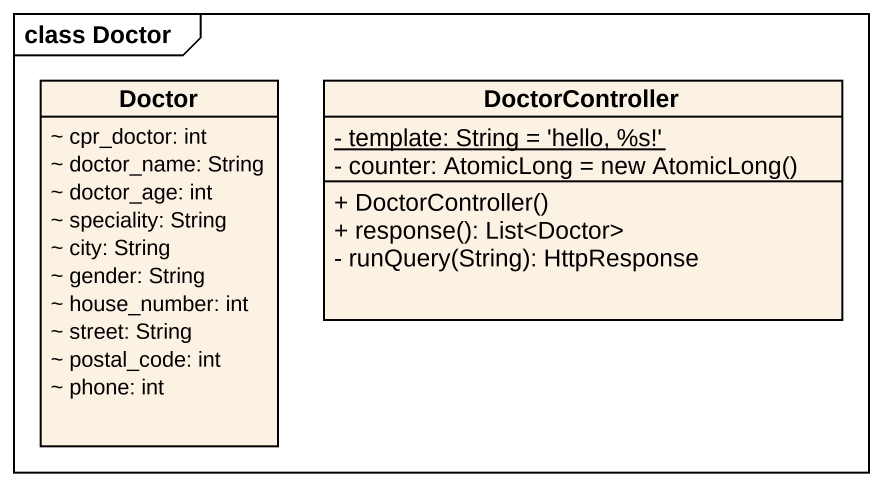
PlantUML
@startuml
mainframe class Doctor
hide circle
hide empty members
skinparam classAttributeIconSize 0
class Doctor {
  ~ cpr_doctor: int
  ~ doctor_name: String
  ~ doctor_age: int
  ~ speciality: String
  ~ city: String
  ~ gender: String
  ~ house_number: int
  ~ street: String
  ~ postal_code: int
  ~ phone: int
}
class DoctorController {
  {static} - template: String = 'hello, %s!'
  {field} - counter: AtomicLong = new AtomicLong()
  + DoctorController()
  + response(): List<Doctor>
  - runQuery(String): HttpResponse
}
@enduml
